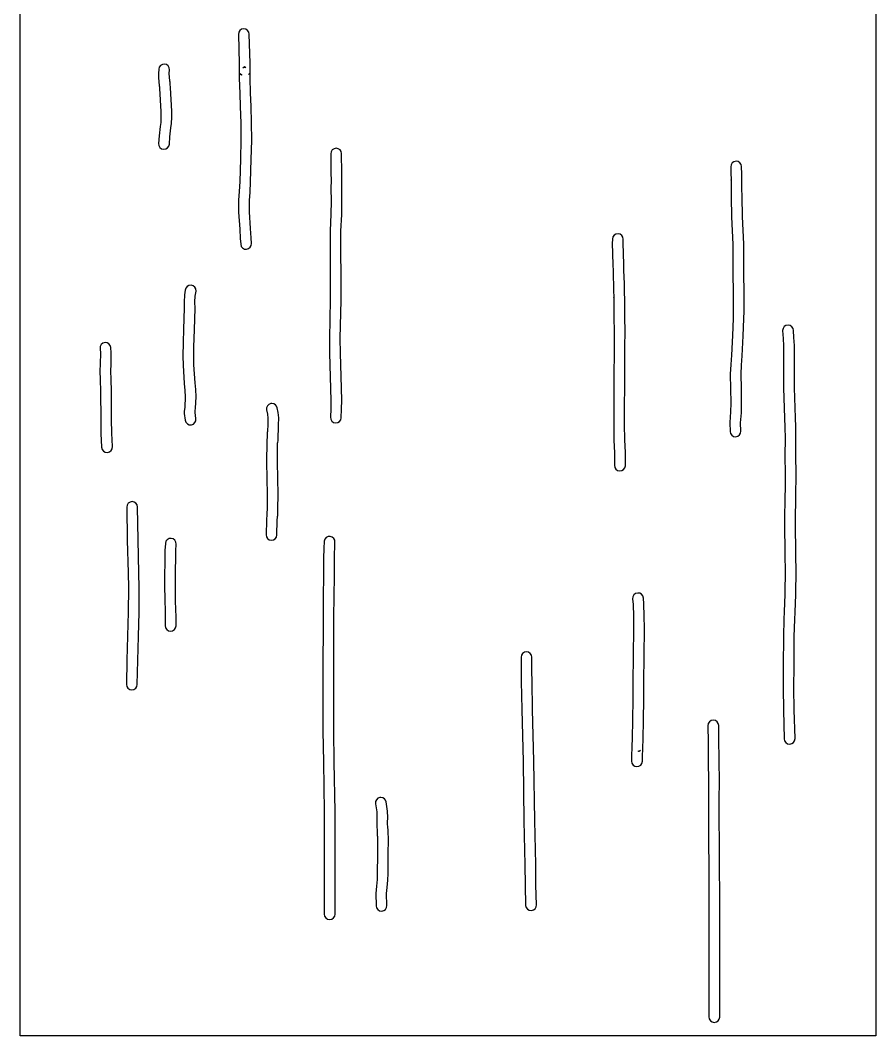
# Model space of a CAD drawing. Extents: x 2 to 598, y 1588 to 7998.
# Drawn here: x 2 to 379.6, y 7318.6 to 7767.1 of the extents above; entities that cross this region are included whole.
import ezdxf

# ---------------------------------------------------------------- set-up
doc = ezdxf.new("R2010")
doc.units = 0

msp = doc.modelspace()

# ---------------------------------------------------------------- linework, layer by layer
at = {"layer": 'Calque 1'}
for p, q in [((98.439239, 7761.781012), (98.27469, 7760.85912)), ((98.27469, 7760.85912), (98.2762, 7760.86)), ((98.2762, 7760.86), (98.617264, 7748.0065)), ((98.944064, 7762.569754), (98.439239, 7761.781012)), ((99.712306, 7763.10526), (98.944064, 7762.569754)), ((100.627, 7763.306), (99.712306, 7763.10526)), ((100.62674, 7763.30398), (100.627, 7763.306)), ((101.548632, 7763.139431), (100.62674, 7763.30398)), ((102.337374, 7762.634606), (101.548632, 7763.139431)), ((102.87288, 7761.866364), (102.337374, 7762.634606)), ((103.07362, 7760.95167), (102.87288, 7761.866364)), ((103.4152, 7748.08427), (103.07362, 7760.95167)), ((63.333856, 7746.394909), (63.09652, 7745.48904)), ((63.899789, 7747.140997), (63.333856, 7746.394909)), ((64.70816, 7747.613717), (63.899789, 7747.140997)), ((65.6359, 7747.7411), (64.70816, 7747.613717)), ((66.541886, 7747.503715), (65.63589, 7747.7411)), ((65.63589, 7747.7411), (65.6359, 7747.7411)), ((67.28804, 7746.937646), (66.541886, 7747.503715)), ((67.760722, 7746.129097), (67.28804, 7746.937646)), ((67.88795, 7745.2012), (67.760722, 7746.129097)), ((98.617264, 7748.0065), (98.669454, 7744.82375)), ((100.30048, 7746.13034), (100.9237, 7746.68277)), ((101.51797, 7746.24352), (100.30048, 7746.13034)), ((100.9237, 7746.68277), (101.51797, 7746.24352)), ((100.9237, 7746.68277), (100.9237, 7746.68277)), ((103.472, 7744.6173), (103.4152, 7748.08427)), ((63.09652, 7745.48904), (62.993684, 7743.63851)), ((62.993684, 7743.63851), (63.057764, 7741.66963)), ((63.057764, 7741.66963), (63.322347, 7738.30188)), ((67.784899, 7743.57546), (67.88795, 7745.2012)), ((67.84558, 7742.01638), (67.784899, 7743.57546)), ((67.980456, 7740.28471), (67.84558, 7742.01638)), ((98.660154, 7744.68833), (98.657054, 7744.47387)), ((98.657054, 7744.47387), (98.688574, 7741.59808)), ((98.666354, 7744.80305), (98.660154, 7744.68833)), ((98.669454, 7744.82375), (98.666354, 7744.80305)), ((98.688574, 7741.59808), (98.859106, 7734.79022)), ((99.394075, 7742.90683), (98.99875, 7743.54348)), ((98.99875, 7743.54348), (98.99875, 7743.54344)), ((98.99875, 7743.54344), (99.808003, 7742.94503)), ((99.808003, 7742.94503), (99.394075, 7742.90683)), ((102.72514, 7743.2163), (103.20211, 7743.63953)), ((103.02073, 7743.2437), (102.72514, 7743.2163)), ((103.20211, 7743.63954), (103.02073, 7743.2437)), ((103.20211, 7743.63953), (103.20211, 7743.63954)), ((103.46188, 7744.0884), (103.47218, 7744.1752)), ((103.48878, 7741.66065), (103.46188, 7744.0884)), ((103.475, 7744.377), (103.472, 7744.6173)), ((103.47218, 7744.1752), (103.47518, 7744.2455)), ((103.475, 7744.3), (103.475, 7744.377)), ((103.47518, 7744.2455), (103.475, 7744.3)), ((103.65725, 7734.95253), (103.48878, 7741.66065)), ((63.322347, 7738.30188), (63.343537, 7738.12877)), ((63.343537, 7738.12877), (63.446374, 7737.72931)), ((63.446374, 7737.72931), (63.504764, 7736.91075)), ((63.504764, 7736.91075), (64.0484, 7726.78425)), ((68.049706, 7740.07077), (67.980456, 7740.28471)), ((68.091046, 7739.85062), (68.049706, 7740.07077)), ((68.163396, 7739.06049), (68.091046, 7739.85062)), ((68.293104, 7737.242), (68.163396, 7739.06049)), ((68.62703, 7732.098716), (68.293104, 7737.242)), ((98.859106, 7734.79022), (99.058577, 7728.97301)), ((103.85569, 7729.15185), (103.65725, 7734.95253)), ((68.847075, 7726.9), (68.62703, 7732.098716)), ((99.058577, 7728.97301), (99.321384, 7721.614999)), ((104.120409, 7721.746244), (103.85569, 7729.15185)), ((64.0484, 7726.78425), (63.9745, 7721.93286)), ((68.758705, 7721.53961), (68.869129, 7724.266133)), ((68.869129, 7724.266133), (68.847075, 7726.9)), ((63.720768, 7720.22548), (63.242761, 7716.06191)), ((63.9745, 7721.93286), (63.720768, 7720.22548)), ((68.02645, 7715.66245), (68.483786, 7719.63223)), ((68.483786, 7719.63223), (68.758705, 7721.53961)), ((99.321384, 7721.614999), (99.385689, 7714.25041)), ((104.18538, 7714.17755), (104.120409, 7721.746244)), ((63.242761, 7716.06191), (63.055176, 7712.67296)), ((67.848166, 7712.4089), (68.02645, 7715.66245)), ((63.055176, 7712.67296), (63.192234, 7711.729906)), ((63.192234, 7711.729906), (63.663886, 7710.940013)), ((63.663886, 7710.940013), (64.397298, 7710.38459)), ((64.397298, 7710.38459), (65.319636, 7710.14495)), ((65.319636, 7710.14495), (66.262737, 7710.281798)), ((66.262737, 7710.281798), (67.052747, 7710.753287)), ((67.052747, 7710.753287), (67.608333, 7711.486594)), ((67.608333, 7711.486594), (67.848166, 7712.4089)), ((99.385689, 7714.25041), (99.150561, 7705.81734)), ((103.94922, 7705.67109), (104.18538, 7714.17755)), ((139.74511, 7709.821831), (139.236795, 7709.035294)), ((140.515741, 7710.353954), (139.74511, 7709.821831)), ((141.43135, 7710.55064), (140.515741, 7710.353954)), ((141.43162, 7710.54511), (141.43135, 7710.55064)), ((142.352814, 7710.376505), (141.43162, 7710.54511)), ((143.139351, 7709.86819), (142.352814, 7710.376505)), ((143.671474, 7709.097559), (143.139351, 7709.86819)), ((99.150561, 7705.81734), (98.879777, 7695.8996)), ((103.67689, 7695.71253), (103.94922, 7705.67109)), ((139.236795, 7709.035294), (139.06819, 7708.1141)), ((139.06819, 7708.1141), (139.13999, 7699.67069)), ((143.86816, 7708.18195), (143.671474, 7709.097559)), ((143.94106, 7699.71012), (143.86816, 7708.18195)), ((315.806692, 7703.284116), (315.64641, 7702.36148)), ((315.64641, 7702.36148), (315.72961, 7698.94257)), ((316.307857, 7704.07518), (315.806692, 7703.284116)), ((317.073604, 7704.614234), (316.307857, 7704.07518)), ((317.98735, 7704.81921), (317.073604, 7704.614234)), ((317.98743, 7704.81924), (317.98735, 7704.81921)), ((318.910184, 7704.658907), (317.98743, 7704.81924)), ((319.70131, 7704.157609), (318.910184, 7704.658907)), ((320.240331, 7703.391687), (319.70131, 7704.157609)), ((320.44516, 7702.47778), (320.240331, 7703.391687)), ((320.52786, 7699.05887), (320.44516, 7702.47778)), ((139.13999, 7699.67069), (139.17509, 7696.36495)), ((139.17509, 7696.36495), (139.14929, 7692.97807)), ((143.97616, 7696.3682), (143.94106, 7699.71012)), ((143.94976, 7692.98236), (143.97616, 7696.36562)), ((143.97616, 7696.36768), (143.97616, 7696.3682)), ((143.97616, 7696.36717), (143.97616, 7696.36768)), ((143.97616, 7696.36665), (143.97616, 7696.36717)), ((143.97616, 7696.36613), (143.97616, 7696.36665)), ((143.97616, 7696.36562), (143.97616, 7696.36613)), ((315.72961, 7698.94257), (315.76891, 7697.30081)), ((315.76891, 7697.30081), (315.78131, 7696.78508)), ((315.78131, 7696.78508), (315.784435, 7696.52867)), ((315.784435, 7696.52867), (315.78531, 7696.63625)), ((315.78531, 7696.63625), (315.78531, 7696.60425)), ((315.78531, 7696.60425), (315.78531, 7692.90473)), ((320.56766, 7697.41556), (320.52786, 7699.05887)), ((320.58006, 7696.89673), (320.56766, 7697.41556)), ((320.584185, 7696.860127), (320.58006, 7696.89673)), ((320.58606, 7696.63628), (320.584185, 7696.860127)), ((320.58606, 7692.95743), (320.58606, 7696.63628)), ((98.879777, 7695.8996), (98.632246, 7691.52312)), ((103.42419, 7691.23838), (103.67689, 7695.71253)), ((139.14929, 7692.97807), (139.149, 7692.97)), ((139.149, 7692.97), (139.19784, 7687.135943)), ((143.999364, 7687.174081), (143.94976, 7692.98236)), ((315.78531, 7692.90473), (315.86901, 7688.95355)), ((320.66876, 7689.04656), (320.58606, 7692.95743)), ((98.38575, 7687.56677), (98.36973, 7682.33608)), ((98.632246, 7691.52312), (98.38575, 7687.56677)), ((103.16841, 7682.44822), (103.18441, 7687.42879)), ((103.18441, 7687.42879), (103.42419, 7691.23838)), ((315.86901, 7688.95355), (316.03696, 7680.25744)), ((320.83619, 7680.39127), (320.66876, 7689.04656)), ((139.19784, 7687.135943), (139.149, 7681.4084)), ((143.94576, 7681.25286), (143.999364, 7687.174081)), ((98.36973, 7682.33608), (98.846704, 7674.75722)), ((103.63763, 7675.05797), (103.16841, 7682.44822)), ((139.149, 7681.4084), (138.76763, 7674.0998)), ((143.56232, 7673.88018), (143.94576, 7681.25286)), ((316.03696, 7680.25744), (316.60437, 7668.06334)), ((321.40411, 7668.18637), (320.83619, 7680.39127)), ((98.846704, 7674.75722), (99.075114, 7670.7187)), ((103.86397, 7671.04737), (103.63763, 7675.05797)), ((138.76463, 7674.0497), (138.73463, 7666.96486)), ((138.76763, 7674.0998), (138.76463, 7674.0497)), ((99.075114, 7670.7187), (99.30094, 7668.14005)), ((104.08257, 7668.55966), (103.86397, 7671.04737)), ((143.53542, 7666.97982), (143.56232, 7673.88018)), ((263.42629, 7670.48488), (263.32809, 7668.43695)), ((263.628004, 7671.399386), (263.42629, 7670.48488)), ((264.164345, 7672.167076), (263.628004, 7671.399386)), ((264.953654, 7672.671062), (264.164345, 7672.167076)), ((265.87575, 7672.83461), (264.953654, 7672.671062)), ((265.8765, 7672.82927), (265.87575, 7672.83461)), ((266.791006, 7672.627556), (265.8765, 7672.82927)), ((267.558696, 7672.091215), (266.791006, 7672.627556)), ((268.062682, 7671.301906), (267.558696, 7672.091215)), ((268.22623, 7670.37981), (268.062682, 7671.301906)), ((268.12803, 7668.36081), (268.22623, 7670.37981)), ((99.30094, 7668.14005), (99.570397, 7667.225913)), ((99.570397, 7667.225913), (100.149375, 7666.510879)), ((100.149375, 7666.510879), (100.954227, 7666.065115)), ((100.954227, 7666.065115), (101.9013, 7665.95879)), ((101.9013, 7665.95879), (102.800397, 7666.221024)), ((102.800397, 7666.221024), (103.530671, 7666.807404)), ((103.530671, 7666.807404), (103.980917, 7667.628635)), ((103.980917, 7667.628635), (104.08257, 7668.55966)), ((138.73463, 7666.96486), (138.86383, 7652.16366)), ((143.66462, 7652.14812), (143.53542, 7666.97982)), ((263.32809, 7668.43695), (263.32709, 7668.43746)), ((263.32709, 7668.43746), (263.33009, 7668.43446)), ((263.33009, 7668.43446), (263.48151, 7664.17891)), ((268.27738, 7664.34193), (268.12803, 7668.36081)), ((316.60437, 7668.06334), (316.58577, 7660.31756)), ((321.38651, 7660.29848), (321.40411, 7668.18637)), ((263.48151, 7664.17891), (263.59261, 7658.71981)), ((268.389, 7658.86061), (268.27738, 7664.34193)), ((263.59261, 7658.71981), (263.67121, 7656.74835)), ((263.67121, 7656.74835), (263.77663, 7653.22712)), ((268.4676, 7656.90518), (268.389, 7658.86061)), ((268.57198, 7653.41392), (268.4676, 7656.90518)), ((316.58577, 7660.31756), (316.59477, 7654.91634)), ((321.39551, 7654.94532), (321.38651, 7660.29848)), ((138.86383, 7652.16366), (138.78223, 7643.59106)), ((143.58142, 7643.50576), (143.66462, 7652.14812)), ((263.77663, 7653.22712), (263.88101, 7650.85672)), ((268.67689, 7651.01613), (268.57198, 7653.41392)), ((316.59477, 7654.91634), (316.70691, 7647.08891)), ((321.50713, 7647.13908), (321.39551, 7654.94532)), ((74.80628, 7647.87409), (74.66572, 7646.8819)), ((75.074077, 7648.788647), (74.80628, 7647.87409)), ((75.651716, 7649.504689), (75.074077, 7648.788647)), ((76.455692, 7649.951909), (75.651716, 7649.504689)), ((77.4025, 7650.06), (76.455692, 7649.951909)), ((77.402556, 7650.05732), (77.4025, 7650.06)), ((78.316977, 7649.789574), (77.402556, 7650.05732)), ((79.032958, 7649.212069), (78.316977, 7649.789574)), ((79.480216, 7648.408264), (79.032958, 7649.212069)), ((79.38021, 7645.97799), (79.588466, 7647.46162)), ((79.588466, 7647.46162), (79.480216, 7648.408264)), ((263.88101, 7650.85672), (263.92751, 7649.29868)), ((263.918, 7649.1768), (263.9056, 7648.79336)), ((263.9056, 7648.79336), (263.932, 7647.22808)), ((263.928, 7649.23), (263.918, 7649.1768)), ((263.92751, 7649.29868), (263.928, 7649.23)), ((263.932, 7647.22808), (263.9894, 7645.22975)), ((268.72549, 7649.3785), (268.67689, 7651.01613)), ((268.69039, 7648.73823), (268.72549, 7649.02142)), ((268.70329, 7648.80753), (268.69039, 7648.73823)), ((268.70629, 7648.78223), (268.70329, 7648.80753)), ((268.73109, 7647.34614), (268.70629, 7648.78223)), ((268.72549, 7649.02142), (268.72549, 7649.3785)), ((268.78539, 7645.42998), (268.73109, 7647.34614)), ((316.70691, 7647.08891), (316.71591, 7638.63568)), ((321.51613, 7638.60317), (321.50713, 7647.13908)), ((74.428008, 7645.81582), (74.279224, 7642.655932)), ((74.279224, 7642.655932), (74.334478, 7639.87613)), ((74.66572, 7646.8819), (74.428008, 7645.81582)), ((79.094827, 7642.721804), (79.189524, 7645.20387)), ((79.134234, 7639.84709), (79.094827, 7642.721804)), ((79.189524, 7645.20387), (79.38021, 7645.97799)), ((138.78223, 7643.59106), (138.47268, 7626.51046)), ((143.27239, 7626.49856), (143.58142, 7643.50576)), ((263.9894, 7645.22975), (264.0628, 7644.46752)), ((264.0628, 7644.46752), (264.0282, 7644.71402)), ((264.0282, 7644.71402), (264.0322, 7644.57914)), ((264.0322, 7644.57914), (264.0622, 7642.86659)), ((264.0622, 7642.86659), (264.0953, 7636.00086)), ((268.81689, 7645.05409), (268.76469, 7645.43598)), ((268.76469, 7645.43598), (268.780815, 7645.321451)), ((268.780815, 7645.321451), (268.78539, 7645.42998)), ((268.83089, 7644.71199), (268.81689, 7645.05409)), ((268.86239, 7642.94156), (268.83089, 7644.71199)), ((268.86239, 7642.94104), (268.86239, 7642.94156)), ((268.86239, 7642.94052), (268.86239, 7642.94104)), ((268.86239, 7642.94001), (268.86239, 7642.94052)), ((268.86239, 7642.93949), (268.86239, 7642.94001)), ((268.86239, 7642.93897), (268.86239, 7642.93949)), ((268.86239, 7642.93846), (268.86239, 7642.93897)), ((268.89549, 7636.06032), (268.86239, 7642.93846)), ((74.334478, 7639.87613), (74.051291, 7630.68341)), ((78.84898, 7630.52311), (79.134234, 7639.84709)), ((316.71591, 7638.63568), (316.68901, 7635.32374)), ((321.48823, 7635.1827), (321.51613, 7638.60317)), ((264.0953, 7636.00086), (264.19969, 7629.42916)), ((269.00039, 7629.44884), (268.89549, 7636.06032)), ((316.68901, 7635.32374), (316.35518, 7627.84926)), ((321.15181, 7627.65552), (321.48823, 7635.1827)), ((74.051291, 7630.68341), (73.851734, 7624.759561)), ((78.600514, 7622.659216), (78.84898, 7630.52311)), ((264.19969, 7629.42916), (264.14749, 7622.96083)), ((268.94769, 7622.94381), (269.00039, 7629.44884)), ((338.731299, 7631.021425), (338.5356, 7630.08915)), ((338.5356, 7630.08915), (338.536, 7630.08)), ((338.536, 7630.08), (338.725319, 7626.472668)), ((339.251129, 7631.780075), (338.731299, 7631.021425)), ((340.01742, 7632.288576), (339.251129, 7631.780075)), ((340.9525, 7632.4704), (340.01742, 7632.288576)), ((340.9531, 7632.46437), (340.9525, 7632.4704)), ((341.885836, 7632.268916), (340.9531, 7632.46437)), ((342.644882, 7631.749022), (341.885836, 7632.268916)), ((343.15361, 7630.982447), (342.644882, 7631.749022)), ((343.33539, 7630.04695), (343.15361, 7630.982447)), ((343.519326, 7626.907831), (343.33539, 7630.04695)), ((39.3893, 7624.72), (38.487942, 7624.465464)), ((40.320723, 7624.60965), (39.3893, 7624.72)), ((39.3893, 7624.72), (39.3893, 7624.72)), ((41.138724, 7624.150739), (40.320723, 7624.60965)), ((73.851734, 7624.759561), (73.757252, 7618.76321)), ((138.47268, 7626.51046), (138.49438, 7620.05091)), ((143.29409, 7620.11704), (143.27239, 7626.49856)), ((316.35518, 7627.84926), (315.94848, 7619.11853)), ((320.73944, 7618.81006), (321.15181, 7627.65552)), ((338.725319, 7626.472668), (338.983, 7623.26078)), ((343.7798, 7623.42978), (343.519326, 7626.907831)), ((37.295391, 7623.067907), (37.18582, 7622.13773)), ((37.18582, 7622.13773), (37.362553, 7619.92132)), ((37.752645, 7623.885314), (37.295391, 7623.067907)), ((38.487942, 7624.465464), (37.752645, 7623.885314)), ((41.718371, 7623.413356), (41.138724, 7624.150739)), ((41.971136, 7622.51012), (41.718371, 7623.413356)), ((42.156137, 7620.16298), (41.971136, 7622.51012)), ((42.117377, 7615.3085), (42.156137, 7620.16298)), ((78.63659, 7614.92871), (78.600514, 7622.659216)), ((143.60118, 7609.735735), (143.29409, 7620.11704)), ((264.14749, 7622.96083), (264.04258, 7607.76073)), ((268.84279, 7607.70861), (268.94769, 7622.94381)), ((338.983, 7623.26078), (338.9354, 7616.07103)), ((343.800729, 7619.656824), (343.7798, 7623.42978)), ((37.362553, 7619.92132), (37.323283, 7615.55828)), ((73.757252, 7618.76321), (73.7573, 7618.76)), ((73.7573, 7618.76), (73.8405, 7614.73389)), ((138.49438, 7620.05091), (138.802863, 7609.559932)), ((315.94848, 7619.11853), (315.656936, 7615.061464)), ((320.448296, 7614.742225), (320.73944, 7618.81006)), ((338.9354, 7616.07103), (338.9354, 7604.67793)), ((343.7348, 7616.01886), (343.800729, 7619.656824)), ((343.7348, 7604.76946), (343.7348, 7616.01886)), ((37.323283, 7615.55828), (37.133631, 7611.9275)), ((37.133631, 7611.9275), (37.1337, 7611.92)), ((37.1337, 7611.92), (37.290279, 7608.55122)), ((41.933409, 7611.98208), (42.117377, 7615.3085)), ((42.085854, 7608.75541), (41.933409, 7611.98208)), ((73.8405, 7614.73389), (74.393438, 7606.61965)), ((79.178159, 7607.00619), (78.63659, 7614.92871)), ((315.656936, 7615.061464), (315.46014, 7610.8534)), ((320.25988, 7610.76352), (320.448296, 7614.742225)), ((37.290279, 7608.55122), (37.424121, 7602.94277)), ((42.223314, 7603.02242), (42.085854, 7608.75541)), ((74.393438, 7606.61965), (74.646109, 7603.616429)), ((79.434795, 7603.999464), (79.178159, 7607.00619)), ((138.802863, 7609.559932), (139.08556, 7599.17931)), ((143.88526, 7599.22324), (143.60118, 7609.735735)), ((264.04258, 7607.76073), (263.96408, 7594.12593)), ((268.76479, 7594.13421), (268.84279, 7607.70861)), ((315.46014, 7610.8534), (315.52706, 7604.36637)), ((320.329164, 7604.49744), (320.25988, 7610.76352)), ((37.424121, 7602.94277), (37.508359, 7590.746873)), ((42.310808, 7590.785769), (42.223314, 7603.02242)), ((74.646109, 7603.616429), (74.783078, 7600.76161)), ((79.582785, 7600.7704), (79.434795, 7603.999464)), ((315.52706, 7604.36637), (315.65548, 7598.0666)), ((320.45625, 7598.06612), (320.329164, 7604.49744)), ((338.9354, 7604.67793), (339.40359, 7591.35883)), ((344.20041, 7591.54856), (343.7348, 7604.76946)), ((74.783078, 7600.76161), (74.571722, 7596.23062)), ((79.354375, 7595.82238), (79.582785, 7600.7704)), ((112.57603, 7597.7997), (111.713646, 7597.43471)), ((113.1114, 7597.8488), (112.57603, 7597.7997)), ((113.11241, 7597.84202), (113.1114, 7597.8488)), ((113.912195, 7597.687703), (113.11241, 7597.84202)), ((114.597517, 7597.288248), (113.912195, 7597.687703)), ((139.08556, 7599.17931), (139.072857, 7595.484439)), ((143.870276, 7595.375005), (143.88526, 7599.22324)), ((315.65548, 7598.0666), (315.58368, 7593.92991)), ((320.37925, 7593.70824), (320.45625, 7598.06612)), ((74.440463, 7595.18934), (74.342091, 7594.451465)), ((74.342091, 7594.451465), (74.353643, 7593.45043)), ((74.353643, 7593.45043), (74.801161, 7590.44338)), ((74.571722, 7596.23062), (74.440463, 7595.18934)), ((79.143018, 7593.81527), (79.166309, 7594.026789)), ((79.548161, 7591.15496), (79.143018, 7593.81527)), ((79.166309, 7594.026789), (79.207098, 7594.62194)), ((79.207098, 7594.62194), (79.354375, 7595.82238)), ((111.056584, 7596.767481), (110.704877, 7595.899595)), ((110.704877, 7595.899595), (110.71207, 7594.96318)), ((110.71207, 7594.96318), (111.089657, 7593.09892)), ((111.713646, 7597.43471), (111.056584, 7596.767481)), ((115.115572, 7596.687542), (114.597517, 7597.288248)), ((115.41356, 7595.92947), (115.115572, 7596.687542)), ((115.824074, 7593.877053), (115.41356, 7595.92947)), ((116.08536, 7591.51889), (115.824074, 7593.877053)), ((139.072857, 7595.484439), (138.91554, 7591.76529)), ((143.71163, 7591.56427), (143.870276, 7595.375005)), ((263.96408, 7594.12593), (263.97108, 7588.52834)), ((268.77079, 7588.5821), (268.76479, 7594.13421)), ((315.58368, 7593.92991), (315.374008, 7591.862271)), ((319.99995, 7589.29249), (320.37925, 7593.70824)), ((37.508359, 7590.746873), (37.613222, 7584.606218)), ((42.412843, 7584.742322), (42.310808, 7590.785769)), ((74.801161, 7590.44338), (75.12608, 7589.547456)), ((75.12608, 7589.547456), (75.747751, 7588.869211)), ((75.747751, 7588.869211), (76.578384, 7588.473561)), ((77.530191, 7588.42542), (78.411555, 7588.742202)), ((78.411555, 7588.742202), (79.104569, 7589.372191)), ((79.104569, 7589.372191), (79.503697, 7590.219451)), ((79.503697, 7590.219451), (79.548161, 7591.15496)), ((111.089657, 7593.09892), (111.29032, 7591.28743)), ((111.29032, 7591.28743), (111.24532, 7588.3641)), ((116.04456, 7588.21418), (116.08536, 7591.51889)), ((138.91554, 7591.76529), (139.05958, 7590.839927)), ((139.05958, 7590.839927), (139.546801, 7590.04014)), ((139.546801, 7590.04014), (140.303015, 7589.487705)), ((140.303015, 7589.487705), (141.21308, 7589.26674)), ((141.21308, 7589.26674), (142.138441, 7589.410779)), ((142.138441, 7589.410779), (142.938227, 7589.897997)), ((142.938227, 7589.897997), (143.490662, 7590.654208)), ((143.490662, 7590.654208), (143.71163, 7591.56427)), ((315.374008, 7591.862271), (315.19921, 7589.309)), ((315.19921, 7589.309), (315.19972, 7589.308)), ((315.19972, 7589.308), (315.33201, 7585.46689)), ((320.12914, 7585.63328), (319.99995, 7589.29249)), ((339.40359, 7591.35883), (339.56069, 7587.3508)), ((344.35957, 7587.47801), (344.20041, 7591.54856)), ((37.613222, 7584.606218), (37.892827, 7578.47197)), ((42.682717, 7578.78512), (42.412843, 7584.742322)), ((76.578384, 7588.473561), (77.530191, 7588.42542)), ((111.02882, 7584.90281), (110.98072, 7584.0703)), ((111.05262, 7585.17669), (111.02882, 7584.90281)), ((111.07742, 7585.36428), (111.05262, 7585.17669)), ((111.16422, 7585.75082), (111.07742, 7585.36428)), ((111.24532, 7588.3641), (111.16422, 7585.75082)), ((115.83889, 7581.6027), (116.04456, 7588.21418)), ((263.97108, 7588.52834), (264.10286, 7581.61972)), ((268.90101, 7581.7453), (268.77079, 7588.5821)), ((315.33201, 7585.46689), (315.546382, 7584.555193)), ((315.546382, 7584.555193), (316.093368, 7583.79496)), ((319.485626, 7583.9128), (319.978496, 7584.709038)), ((319.978496, 7584.709038), (320.12914, 7585.63328)), ((339.56069, 7587.3508), (339.64029, 7582.34129)), ((344.44017, 7582.36928), (344.35957, 7587.47801)), ((110.82053, 7580.44313), (110.7177, 7572.351338)), ((110.98072, 7584.0703), (110.82053, 7580.44313)), ((115.519305, 7572.392349), (115.61779, 7580.24102)), ((115.61779, 7580.24102), (115.64109, 7580.7707)), ((115.64109, 7580.7707), (115.70359, 7580.7898)), ((115.70359, 7580.7898), (115.840791, 7581.27105)), ((115.82089, 7581.32), (115.82889, 7581.4146)), ((115.840791, 7581.27105), (115.82089, 7581.32)), ((115.82889, 7581.4146), (115.83889, 7581.6027)), ((264.10286, 7581.61972), (264.314759, 7576.027865)), ((269.115857, 7576.187991), (268.90101, 7581.7453)), ((316.093368, 7583.79496), (316.889671, 7583.301961)), ((316.889671, 7583.301961), (317.81403, 7583.15127)), ((317.81403, 7583.15127), (318.725567, 7583.365784)), ((318.725567, 7583.365784), (319.485626, 7583.9128)), ((339.64029, 7582.34129), (339.57569, 7574.82082)), ((344.37557, 7574.83588), (344.44017, 7582.36928)), ((37.892827, 7578.47197), (38.134991, 7577.56723)), ((38.134991, 7577.56723), (38.704998, 7576.824068)), ((38.704998, 7576.824068), (39.516041, 7576.35566)), ((39.516041, 7576.35566), (40.444607, 7576.23334)), ((40.444607, 7576.23334), (41.349186, 7576.475646)), ((41.349186, 7576.475646), (42.092173, 7577.045685)), ((42.092173, 7577.045685), (42.560449, 7577.856667)), ((42.560449, 7577.856667), (42.682717, 7578.78512)), ((264.314759, 7576.027865), (264.33282, 7570.56252)), ((269.12891, 7570.3615), (269.115857, 7576.187991)), ((110.7177, 7572.351338), (110.89033, 7564.33873)), ((115.68959, 7564.46522), (115.519305, 7572.392349)), ((339.57569, 7574.82082), (339.67079, 7566.66783)), ((344.47067, 7566.72579), (344.37557, 7574.83588)), ((264.33282, 7570.56252), (264.482264, 7569.62134)), ((264.482264, 7569.62134), (264.964267, 7568.837709)), ((264.964267, 7568.837709), (265.704929, 7568.291976)), ((265.704929, 7568.291976), (266.63035, 7568.06449)), ((266.63035, 7568.06449), (267.571578, 7568.213723)), ((267.571578, 7568.213723), (268.355326, 7568.695559)), ((268.355326, 7568.695559), (268.901226, 7569.436113)), ((268.901226, 7569.436113), (269.12891, 7570.3615)), ((339.67079, 7566.66783), (339.70539, 7563.73054)), ((344.50577, 7563.70013), (344.47067, 7566.72579)), ((110.89033, 7564.33873), (111.04588, 7557.93447)), ((115.84617, 7557.94933), (115.68959, 7564.46522)), ((339.70539, 7563.73054), (339.62529, 7559.98245)), ((344.42467, 7559.89519), (344.50577, 7563.70013)), ((111.04588, 7557.93447), (110.94768, 7551.17881)), ((115.7454, 7550.99575), (115.84617, 7557.94933)), ((339.62529, 7559.98245), (339.57879, 7556.89685)), ((344.37767, 7556.78634), (344.42467, 7559.89519)), ((49.158161, 7552.984448), (48.98253, 7552.06454)), ((49.672484, 7553.767102), (49.158161, 7552.984448)), ((50.447185, 7554.293328), (49.672484, 7553.767102)), ((51.3643, 7554.483), (50.447185, 7554.293328)), ((52.299877, 7554.301637), (51.364297, 7554.48301)), ((51.364297, 7554.48301), (51.3643, 7554.483)), ((53.066676, 7553.79324), (52.299877, 7554.301637)), ((53.586901, 7553.034415), (53.066676, 7553.79324)), ((53.782757, 7552.10176), (53.586901, 7553.034415)), ((339.57879, 7556.89685), (339.38552, 7546.01485)), ((344.18595, 7546.05264), (344.37767, 7556.78634)), ((48.98253, 7552.06454), (49.224313, 7537.495996)), ((54.023558, 7537.60521), (53.782757, 7552.10176)), ((110.77148, 7548.98666), (110.62162, 7546.32015)), ((110.86298, 7549.50755), (110.77148, 7548.98666)), ((110.87848, 7549.54325), (110.86298, 7549.50755)), ((110.94768, 7551.17881), (110.87848, 7549.54325)), ((115.58003, 7547.95821), (115.63223, 7548.37369)), ((115.63223, 7548.37369), (115.7454, 7550.99575)), ((110.62162, 7546.32015), (110.47796, 7539.8668)), ((115.27819, 7539.7675), (115.41823, 7546.09424)), ((115.41823, 7546.09424), (115.50613, 7547.72308)), ((115.50613, 7547.72308), (115.58003, 7547.95821)), ((339.38552, 7546.01485), (339.44132, 7542.44091)), ((344.24125, 7542.48955), (344.18595, 7546.05264)), ((110.47796, 7539.8668), (110.479, 7539.86)), ((110.479, 7539.86), (110.643999, 7538.938071)), ((115.071677, 7538.837224), (115.27819, 7539.7675)), ((339.44132, 7542.44091), (339.51572, 7533.70863)), ((344.31515, 7533.78207), (344.24125, 7542.48955)), ((49.224313, 7537.495996), (49.564407, 7522.99814)), ((54.3636, 7523.09996), (54.023558, 7537.60521)), ((66.03528, 7536.03705), (65.826507, 7532.88272)), ((66.29395, 7536.95431), (66.03528, 7536.03705)), ((66.864475, 7537.676122), (66.29395, 7536.95431)), ((67.664031, 7538.131336), (66.864475, 7537.676122)), ((68.6098, 7538.2488), (67.664031, 7538.131336)), ((69.52704, 7537.99016), (68.60978, 7538.24883)), ((68.60978, 7538.24883), (68.6098, 7538.2488)), ((70.248852, 7537.419635), (69.52704, 7537.99016)), ((70.704066, 7536.620079), (70.248852, 7537.419635)), ((70.623092, 7532.70395), (70.82153, 7535.67431)), ((70.82153, 7535.67431), (70.704066, 7536.620079)), ((110.643999, 7538.938071), (111.149293, 7538.149493)), ((111.149293, 7538.149493), (111.917931, 7537.614354)), ((111.917931, 7537.614354), (112.83286, 7537.41415)), ((112.83286, 7537.41415), (113.770367, 7537.584862)), ((113.770367, 7537.584862), (114.542854, 7538.084449)), ((114.542854, 7538.084449), (115.071677, 7538.837224)), ((136.14002, 7536.98789), (135.976896, 7533.796155)), ((136.416555, 7537.88257), (136.14002, 7536.98789)), ((137.014421, 7538.603321), (136.416555, 7537.88257)), ((137.842597, 7539.040412), (137.014421, 7538.603321)), ((138.775, 7539.1273), (137.842597, 7539.040412)), ((138.77495, 7539.12723), (138.775, 7539.1273)), ((139.66963, 7538.850695), (138.77495, 7539.12723)), ((140.390381, 7538.252829), (139.66963, 7538.850695)), ((140.827472, 7537.424653), (140.390381, 7538.252829)), ((140.70662, 7529.40379), (140.91436, 7536.49225)), ((140.91436, 7536.49225), (140.827472, 7537.424653)), ((65.826507, 7532.88272), (65.810487, 7528.87676)), ((70.610692, 7528.83287), (70.623092, 7532.70395)), ((135.976896, 7533.796155), (135.90696, 7529.45812)), ((339.51572, 7533.70863), (339.66765, 7520.76003)), ((344.4676, 7520.70997), (344.31515, 7533.78207)), ((65.751577, 7526.42575), (65.699387, 7523.1753)), ((65.765527, 7526.5875), (65.751577, 7526.42575)), ((65.787747, 7526.6986), (65.765527, 7526.5875)), ((65.810487, 7528.87676), (65.787747, 7526.6986)), ((70.568322, 7524.81347), (70.610692, 7528.83287)), ((135.90696, 7529.45812), (135.85266, 7522.29215)), ((140.65232, 7522.23575), (140.70662, 7529.40379)), ((49.564407, 7522.99814), (49.716335, 7516.3417)), ((54.516045, 7516.38616), (54.3636, 7523.09996)), ((65.699387, 7523.1753), (65.694687, 7520.3331)), ((70.499042, 7523.11742), (70.516092, 7524.3003)), ((70.515062, 7517.56376), (70.499042, 7523.11742)), ((70.516092, 7524.3003), (70.543482, 7524.42897)), ((70.543482, 7524.42897), (70.560022, 7524.5933)), ((70.560022, 7524.5933), (70.565222, 7524.6879)), ((70.565222, 7524.6879), (70.568322, 7524.81347)), ((135.85266, 7522.29215), (135.6935, 7512.04675)), ((140.49315, 7511.99555), (140.65232, 7522.23575)), ((65.694687, 7520.3331), (65.714837, 7517.53378)), ((65.714837, 7517.53378), (65.744297, 7511.02359)), ((70.544522, 7511.06028), (70.515062, 7517.56376)), ((339.58655, 7517.0972), (339.52355, 7513.65297)), ((339.66765, 7520.76003), (339.58655, 7517.0972)), ((344.3218, 7513.5254), (344.3854, 7517.00012)), ((344.3854, 7517.00012), (344.4676, 7520.70997)), ((49.716335, 7516.3417), (49.645174, 7505.725875)), ((54.445705, 7505.63143), (54.516045, 7516.38616)), ((272.452668, 7512.485462), (272.33533, 7511.55633)), ((272.916664, 7513.298951), (272.452668, 7512.485462)), ((273.656667, 7513.872929), (272.916664, 7513.298951)), ((274.56, 7514.12), (273.656667, 7513.872929)), ((275.505015, 7513.997938), (274.55987, 7514.12001)), ((274.55987, 7514.12001), (274.56, 7514.12)), ((276.302318, 7513.538861), (275.505015, 7513.997938)), ((276.869314, 7512.81432), (276.302318, 7513.538861)), ((277.12354, 7511.89586), (276.869314, 7512.81432)), ((339.52355, 7513.65297), (339.24915, 7505.75371)), ((344.04636, 7505.58738), (344.3218, 7513.5254)), ((65.744297, 7511.02359), (65.902427, 7506.18874)), ((70.697484, 7506.41043), (70.544522, 7511.06028)), ((135.6935, 7512.04675), (135.6428, 7504.09168)), ((140.44305, 7504.06374), (140.49315, 7511.99555)), ((272.33533, 7511.55633), (272.50793, 7509.0893)), ((272.50793, 7509.0893), (272.66348, 7503.84156)), ((277.30079, 7509.34717), (277.12354, 7511.89586)), ((277.46254, 7503.93148), (277.30079, 7509.34717)), ((49.645174, 7505.725875), (49.354998, 7495.124)), ((54.15521, 7494.971773), (54.445705, 7505.63143)), ((65.902427, 7506.18874), (66.001127, 7503.95425)), ((66.001127, 7503.95425), (65.941187, 7499.7111)), ((70.800837, 7503.98422), (70.697484, 7506.41043)), ((70.740897, 7499.64444), (70.800837, 7503.98422)), ((135.6428, 7504.09168), (135.6139, 7477.32328)), ((140.41415, 7477.31654), (140.44305, 7504.06374)), ((272.66348, 7503.84156), (272.70168, 7498.55041)), ((277.50124, 7498.55869), (277.46254, 7503.93148)), ((339.24915, 7505.75371), (339.14838, 7502.57716)), ((343.94456, 7502.38499), (344.04636, 7505.58738)), ((65.941187, 7499.7111), (66.11104, 7498.79003)), ((70.545581, 7498.728561), (70.740897, 7499.64444)), ((339.14838, 7502.57716), (338.86829, 7494.94248)), ((343.66758, 7494.85987), (343.94456, 7502.38499)), ((49.354998, 7495.124), (49.027546, 7484.489125)), ((53.827188, 7484.360658), (54.15521, 7494.971773)), ((66.11104, 7498.79003), (66.620497, 7498.004108)), ((66.620497, 7498.004108), (67.391969, 7497.473024)), ((67.391969, 7497.473024), (68.307967, 7497.27766)), ((68.307967, 7497.27766), (69.22888, 7497.447661)), ((69.22888, 7497.447661), (70.014629, 7497.957152)), ((70.014629, 7497.957152), (70.545581, 7498.728561)), ((272.71258, 7495.08654), (272.64178, 7489.81089)), ((272.70168, 7498.55041), (272.71258, 7495.08654)), ((277.44134, 7489.76749), (277.51264, 7495.06484)), ((277.51264, 7495.06484), (277.50124, 7498.55869)), ((338.86829, 7494.94248), (338.79799, 7481.93758)), ((343.59778, 7481.91797), (343.66758, 7494.85987)), ((223.254866, 7486.659225), (223.07269, 7485.72381)), ((223.07269, 7485.72381), (223.0732, 7485.72329)), ((223.0732, 7485.72329), (223.0934, 7479.54899)), ((223.763919, 7487.425581), (223.254866, 7486.659225)), ((224.523184, 7487.945148), (223.763919, 7487.425581)), ((225.456, 7488.1402), (224.523184, 7487.945148)), ((225.4561, 7488.14034), (225.456, 7488.1402)), ((226.391559, 7487.958366), (225.4561, 7488.14034)), ((227.158027, 7487.449477), (226.391559, 7487.958366)), ((227.677759, 7486.690319), (227.158027, 7487.449477)), ((227.87301, 7485.75754), (227.677759, 7486.690319)), ((227.89311, 7479.59719), (227.87301, 7485.75754)), ((272.64178, 7489.81089), (272.59788, 7483.76526)), ((277.39744, 7483.70378), (277.44134, 7489.76749)), ((49.027546, 7484.489125), (48.844554, 7473.7743)), ((53.644264, 7473.75156), (53.827188, 7484.360658)), ((272.59788, 7483.76526), (272.48832, 7477.22975)), ((277.28788, 7477.18118), (277.39744, 7483.70378)), ((338.79799, 7481.93758), (338.776565, 7472.187159)), ((343.576599, 7472.195733), (343.59778, 7481.91797)), ((135.6139, 7477.32328), (135.5638, 7465.31108)), ((140.38575, 7453.30514), (140.41415, 7477.31654)), ((223.0934, 7479.54899), (223.1761, 7474.97563)), ((227.97581, 7475.04347), (227.89311, 7479.59719)), ((272.48832, 7477.22975), (272.46662, 7466.95695)), ((277.26618, 7466.89498), (277.28788, 7477.18118)), ((48.844554, 7473.7743), (49.028757, 7472.839297)), ((49.028757, 7472.839297), (49.539457, 7472.074055)), ((49.539457, 7472.074055), (50.299828, 7471.55613)), ((52.933286, 7472.057979), (53.451211, 7472.818347)), ((53.451211, 7472.818347), (53.644264, 7473.75156)), ((223.1761, 7474.97563), (223.37247, 7462.62033)), ((228.17114, 7462.72947), (227.97581, 7475.04347)), ((338.776565, 7472.187159), (338.87349, 7462.40388)), ((343.67268, 7462.50057), (343.576599, 7472.195733)), ((50.299828, 7471.55613), (51.233044, 7471.36308)), ((51.233044, 7471.36308), (52.168044, 7471.547282)), ((52.168044, 7471.547282), (52.933286, 7472.057979)), ((135.5638, 7465.31108), (135.56432, 7465.31008)), ((135.56432, 7465.31008), (135.58552, 7453.25398)), ((272.46662, 7466.95695), (272.28627, 7458.31975)), ((277.08531, 7458.22625), (277.26618, 7466.89498)), ((223.37247, 7462.62033), (223.9652, 7439.72563)), ((228.76387, 7439.82237), (228.17114, 7462.72947)), ((338.87349, 7462.40388), (339.22283, 7449.70958)), ((344.02202, 7449.82017), (343.67268, 7462.50057)), ((272.28627, 7458.31975), (272.12814, 7449.5947)), ((276.92615, 7449.46503), (277.08531, 7458.22625)), ((305.56174, 7455.50495), (305.56074, 7455.50444)), ((305.56074, 7455.50444), (305.64804, 7448.2501)), ((305.730342, 7456.426147), (305.56174, 7455.50495)), ((306.238657, 7457.212688), (305.730342, 7456.426147)), ((307.009288, 7457.744813), (306.238657, 7457.212688)), ((307.9249, 7457.9415), (307.009288, 7457.744813)), ((307.92533, 7457.94334), (307.9249, 7457.9415)), ((308.846486, 7457.774537), (307.92533, 7457.94334)), ((309.632913, 7457.266053), (308.846486, 7457.774537)), ((310.16487, 7456.49531), (309.632913, 7457.266053)), ((310.36136, 7455.57966), (310.16487, 7456.49531)), ((310.44926, 7448.27984), (310.36136, 7455.57966)), ((135.58552, 7453.25398), (135.78086, 7439.33858)), ((140.58057, 7439.41764), (140.38575, 7453.30514)), ((339.22283, 7449.70958), (339.426687, 7448.795489)), ((343.85498, 7448.881899), (344.02202, 7449.82017)), ((271.99994, 7446.16649), (271.8661, 7442.03392)), ((272.01444, 7446.46414), (271.99994, 7446.16649)), ((272.03254, 7446.66), (272.01444, 7446.46414)), ((272.04854, 7446.76386), (272.03254, 7446.66)), ((272.12814, 7449.5947), (272.04854, 7446.76386)), ((276.66422, 7441.88927), (276.77635, 7445.37794)), ((276.77635, 7445.37794), (276.79595, 7445.49111)), ((276.79595, 7445.49111), (276.81505, 7445.67302)), ((276.81505, 7445.67302), (276.82645, 7445.91589)), ((276.82645, 7445.91589), (276.92615, 7449.46503)), ((305.64804, 7448.2501), (305.67134, 7441.64533)), ((310.47306, 7441.71745), (310.44926, 7448.27984)), ((339.426687, 7448.795489), (339.96487, 7448.029017)), ((339.96487, 7448.029017), (340.755425, 7447.526879)), ((340.755425, 7447.526879), (341.67797, 7447.36554)), ((341.67797, 7447.36554), (342.60755, 7447.575622)), ((342.60755, 7447.575622), (343.358356, 7448.107396)), ((343.358356, 7448.107396), (343.85498, 7448.881899)), ((271.8661, 7442.0334), (271.8325, 7439.85318)), ((271.8661, 7442.03392), (271.8661, 7442.0334)), ((274.78948, 7444.25864), (275.7367, 7444.5625)), ((275.24061, 7444.11085), (274.78948, 7444.25864)), ((275.7367, 7444.5625), (275.24061, 7444.11085)), ((275.7367, 7444.5625), (275.7367, 7444.5625)), ((276.63272, 7439.77725), (276.66422, 7441.88927)), ((305.67134, 7441.64533), (305.74994, 7438.51374)), ((310.55106, 7438.61118), (310.47306, 7441.71745)), ((135.78086, 7439.33858), (136.15655, 7417.61588)), ((140.95625, 7417.65924), (140.58057, 7439.41764)), ((223.9652, 7439.72563), (224.3104, 7413.50293)), ((229.10959, 7413.58157), (228.76387, 7439.82237)), ((271.8325, 7439.85318), (271.83302, 7439.85218)), ((271.83302, 7439.85218), (272.001423, 7438.930945)), ((272.001423, 7438.930945), (272.50957, 7438.144294)), ((272.50957, 7438.144294), (273.280089, 7437.612003)), ((273.280089, 7437.612003), (274.19566, 7437.41512)), ((274.19566, 7437.41512), (275.132614, 7437.589142)), ((275.132614, 7437.589142), (275.903368, 7438.09149)), ((275.903368, 7438.09149), (276.429533, 7438.846185)), ((276.429533, 7438.846185), (276.63272, 7439.77725)), ((305.74994, 7438.51374), (305.82854, 7432.18235)), ((310.63016, 7432.20847), (310.55106, 7438.61118)), ((305.82854, 7432.18235), (305.79134, 7421.63255)), ((310.59346, 7421.61997), (310.63016, 7432.20847)), ((159.203458, 7422.828288), (158.820957, 7421.973442)), ((159.884, 7423.471663), (159.203458, 7422.828288)), ((160.75896, 7423.8056), (159.884, 7423.471663)), ((161.2287, 7423.8382), (160.75896, 7423.8056)), ((162.043236, 7423.673886), (161.22845, 7423.84088)), ((161.22845, 7423.84088), (161.2287, 7423.8382)), ((162.734593, 7423.253489), (162.043236, 7423.673886)), ((163.247391, 7422.627594), (162.734593, 7423.253489)), ((158.820957, 7421.973442), (158.79474, 7421.03729)), ((158.79474, 7421.03729), (158.795, 7421.04)), ((158.795, 7421.04), (159.3438, 7417.39784)), ((163.5265, 7421.8441), (163.247391, 7422.627594)), ((164.12595, 7417.80146), (163.5265, 7421.8441)), ((305.79134, 7421.63255), (305.79134, 7412.43001)), ((310.59346, 7412.45722), (310.59346, 7421.61997)), ((136.15655, 7417.61588), (136.172867, 7394.96678)), ((140.973212, 7394.94929), (140.95625, 7417.65924)), ((159.3438, 7417.39784), (159.3831, 7412.60331)), ((164.196863, 7415.023426), (164.12595, 7417.80146)), ((164.18175, 7412.70875), (164.196863, 7415.023426)), ((159.3831, 7412.60331), (159.51074, 7407.53385)), ((164.24585, 7410.14559), (164.18175, 7412.70875)), ((164.27995, 7410.06599), (164.24585, 7410.14559)), ((164.34195, 7409.7394), (164.27995, 7410.06599)), ((164.41015, 7408.51777), (164.34195, 7409.7394)), ((224.3104, 7413.50293), (224.73828, 7394.04833)), ((229.53695, 7394.14087), (229.10959, 7413.58157)), ((305.79134, 7412.43001), (305.85184, 7405.39427)), ((310.65286, 7405.45869), (310.59346, 7412.45722)), ((159.51074, 7407.53385), (159.52214, 7407.34316)), ((159.52214, 7407.34316), (159.54284, 7407.15558)), ((159.54284, 7407.15558), (159.61724, 7406.81554)), ((159.61724, 7406.81554), (159.66424, 7406.71271)), ((159.66424, 7406.71271), (159.70504, 7405.42287)), ((159.70504, 7405.42287), (159.67144, 7398.49306)), ((164.50315, 7405.55981), (164.41015, 7408.51777)), ((164.47115, 7398.43569), (164.50315, 7405.55981)), ((305.85184, 7405.39427), (305.92574, 7391.97957)), ((310.65286, 7405.45669), (310.65286, 7405.45869)), ((310.65286, 7405.45469), (310.65286, 7405.45669)), ((310.65286, 7405.45169), (310.65286, 7405.45469)), ((310.65286, 7405.44969), (310.65286, 7405.45169)), ((310.65286, 7405.44769), (310.65286, 7405.44969)), ((310.65286, 7405.44469), (310.65286, 7405.44769)), ((310.65286, 7405.44269), (310.65286, 7405.44469)), ((310.65286, 7405.44069), (310.65286, 7405.44269)), ((310.65286, 7405.44017), (310.65286, 7405.44069)), ((310.72676, 7392.01517), (310.65286, 7405.44017)), ((159.67144, 7398.49306), (159.60374, 7390.33283)), ((164.40345, 7390.261), (164.47115, 7398.43569)), ((136.172867, 7394.96678), (136.17105, 7372.25738)), ((140.97075, 7372.29304), (140.973212, 7394.94929)), ((224.73828, 7394.04833), (224.819069, 7385.028521)), ((229.62049, 7385.081156), (229.53695, 7394.14087)), ((305.92574, 7391.97957), (306.03219, 7381.58487)), ((310.8327, 7381.61887), (310.72676, 7392.01517)), ((159.525236, 7387.618014), (159.19291, 7384.58228)), ((159.60374, 7390.33283), (159.525236, 7387.618014)), ((163.96885, 7384.10272), (164.309337, 7387.3033)), ((164.309337, 7387.3033), (164.40345, 7390.261)), ((159.19291, 7384.58228), (158.90559, 7381.44552)), ((163.7053, 7381.38712), (163.96885, 7384.1022)), ((163.96885, 7384.1022), (163.96885, 7384.10272)), ((224.819069, 7385.028521), (225.09278, 7376.10373)), ((229.8837, 7376.39777), (229.62049, 7385.081156)), ((158.90559, 7381.44552), (158.90559, 7381.445)), ((158.90559, 7381.445), (159.08284, 7375.95128)), ((163.87997, 7376.10786), (163.7053, 7381.38712)), ((306.03219, 7381.58487), (306.03719, 7369.00117)), ((310.8377, 7368.99327), (310.8327, 7381.61887)), ((159.08284, 7375.95128), (159.30185, 7375.023836)), ((159.30185, 7375.023836), (159.84077, 7374.278225)), ((159.84077, 7374.278225), (160.619938, 7373.789073)), ((160.619938, 7373.789073), (161.55969, 7373.63101)), ((161.55969, 7373.63101), (162.487137, 7373.850017)), ((162.487137, 7373.850017), (163.232752, 7374.388937)), ((163.232752, 7374.388937), (163.721906, 7375.168106)), ((163.721906, 7375.168106), (163.87997, 7376.10786)), ((225.09278, 7376.10373), (225.33826, 7375.182867)), ((225.33826, 7375.182867), (225.898359, 7374.452952)), ((225.898359, 7374.452952), (226.691289, 7373.986317)), ((226.691289, 7373.986317), (227.63526, 7373.85529)), ((227.63526, 7373.85529), (228.556123, 7374.10077)), ((228.556123, 7374.10077), (229.286038, 7374.660869)), ((229.286038, 7374.660869), (229.752673, 7375.453799)), ((229.752673, 7375.453799), (229.8837, 7376.39777)), ((136.17105, 7372.25738), (136.366506, 7371.324648)), ((136.366506, 7371.324648), (136.886401, 7370.565604)), ((136.886401, 7370.565604), (137.652976, 7370.056879)), ((137.652976, 7370.056879), (138.58847, 7369.8751)), ((138.58847, 7369.8751), (139.505621, 7370.064576)), ((139.505621, 7370.064576), (140.280431, 7370.590635)), ((140.280431, 7370.590635), (140.79492, 7371.373175)), ((140.79492, 7371.373175), (140.97075, 7372.29304)), ((306.03719, 7369.00117), (306.02819, 7350.93917)), ((310.8287, 7350.93077), (310.8377, 7368.99327)), ((306.02819, 7350.93917), (306.01479, 7339.41227)), ((310.8147, 7339.41517), (310.8287, 7350.93077)), ((306.01479, 7339.41227), (306.015, 7339.41)), ((306.015, 7339.41), (306.0377, 7331.92932)), ((310.8147, 7339.41466), (310.8147, 7339.41517)), ((310.8147, 7339.41414), (310.8147, 7339.41466)), ((310.8147, 7339.41362), (310.8147, 7339.41414)), ((310.8147, 7339.4131), (310.8147, 7339.41362)), ((310.838, 7331.90814), (310.8147, 7339.4131)), ((306.0377, 7331.92932), (305.9871, 7326.87485)), ((310.7868, 7326.82679), (310.838, 7331.90762)), ((310.838, 7331.90762), (310.838, 7331.90814)), ((305.9871, 7326.87485), (306.160542, 7325.954505)), ((306.160542, 7325.954505), (306.673019, 7325.170614)), ((306.673019, 7325.170614), (307.446492, 7324.642545)), ((307.446492, 7324.642545), (308.36318, 7324.45071)), ((308.36318, 7324.45071), (309.299171, 7324.630061)), ((309.299171, 7324.630061), (310.06708, 7325.136814)), ((310.06708, 7325.136814), (310.588944, 7325.894536)), ((310.588944, 7325.894536), (310.7868, 7326.82679))]:
    msp.add_line(p, q, dxfattribs=at)
at = {"layer": 'coupe'}
for p, q in [((1.99988, 7318.58), (1.99988, 7998)), ((379.639, 7998), (379.639, 7318.58)), ((379.639, 7318.58), (1.99988, 7318.58))]:
    msp.add_line(p, q, dxfattribs=at)

doc.saveas('drawing.dxf')
